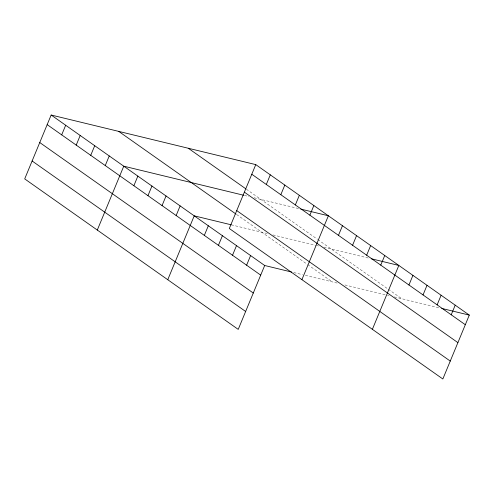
<?xml version="1.0" encoding="UTF-8"?>
<svg xmlns="http://www.w3.org/2000/svg" width="494" height="494" viewBox="0 0 494 494"><rect width="100%" height="100%" fill="white"/><g stroke="black" fill="none" stroke-linecap="round" stroke-linejoin="round"><path stroke-width="0.37" stroke-dasharray="2.47 1.85" d="M244.394 195.42L248.883 196.513M254.12 197.779L298.604 208.567M231.254 224.819L267.729 233.662M272.966 234.928L316.351 245.444M317.099 245.629L318.599 245.993M323.836 247.259L369.067 258.226M293.732 272.54L302.445 274.652M305.348 275.356L337.445 283.142M344.929 284.952L386.821 295.109M387.568 295.288L389.062 295.653M394.298 296.919L439.53 307.886M246.333 189.177L317.222 239.139M317.833 239.571L387.685 288.805M388.296 289.231L401.776 298.734M236.626 214.501L307.089 264.167M307.7 264.599L332.209 281.87"/><path stroke-width="0.74" d="M51.16 115.016L24.7 178.896L238.225 329.387L264.691 265.5L51.16 115.016L255.775 164.613L469.3 315.104L442.84 378.984L229.309 228.5L255.775 164.613M61.694 134.868L65.683 125.248M76.218 145.1L80.201 135.48M90.735 155.338L94.718 145.711M105.253 165.57L109.242 155.943M97.299 230.062L123.759 166.182L243.647 195.241M133.868 185.732L137.851 176.111M147.959 195.667L151.948 186.047M162.051 205.597L166.04 195.976M176.148 215.532L180.131 205.905M167.762 279.721L194.222 215.841L231.254 224.819M204.331 235.397L208.32 225.77M218.422 245.327L222.411 235.706M232.52 255.262L236.503 245.635M266.309 184.472L270.292 174.845M246.611 265.192L250.594 255.571M280.827 194.704L284.81 185.083M295.344 204.936L299.333 195.315M309.868 215.168L313.851 205.547M301.908 279.666L328.374 215.779L300.784 209.092M338.476 235.335L342.466 225.715M352.574 245.265L356.557 235.644M366.665 255.2L370.648 245.58M380.757 265.13L384.746 255.509M372.377 329.325L398.837 265.445L371.247 258.751M408.946 284.995L412.928 275.374M423.037 294.93L427.02 285.304M437.128 304.86L441.117 295.239M451.22 314.795L455.209 305.168M264.691 265.5L291.553 272.015M441.71 308.417L469.3 315.104M251.786 174.24L465.317 324.725M188.251 148.249L245.728 188.751M244.369 192.141L457.895 342.632M236.731 210.592L450.256 361.077M118.684 131.379L236.015 214.075M47.177 124.636L260.702 275.121M39.761 142.544L253.286 293.028M32.116 160.988L245.642 311.479"/></g></svg>
